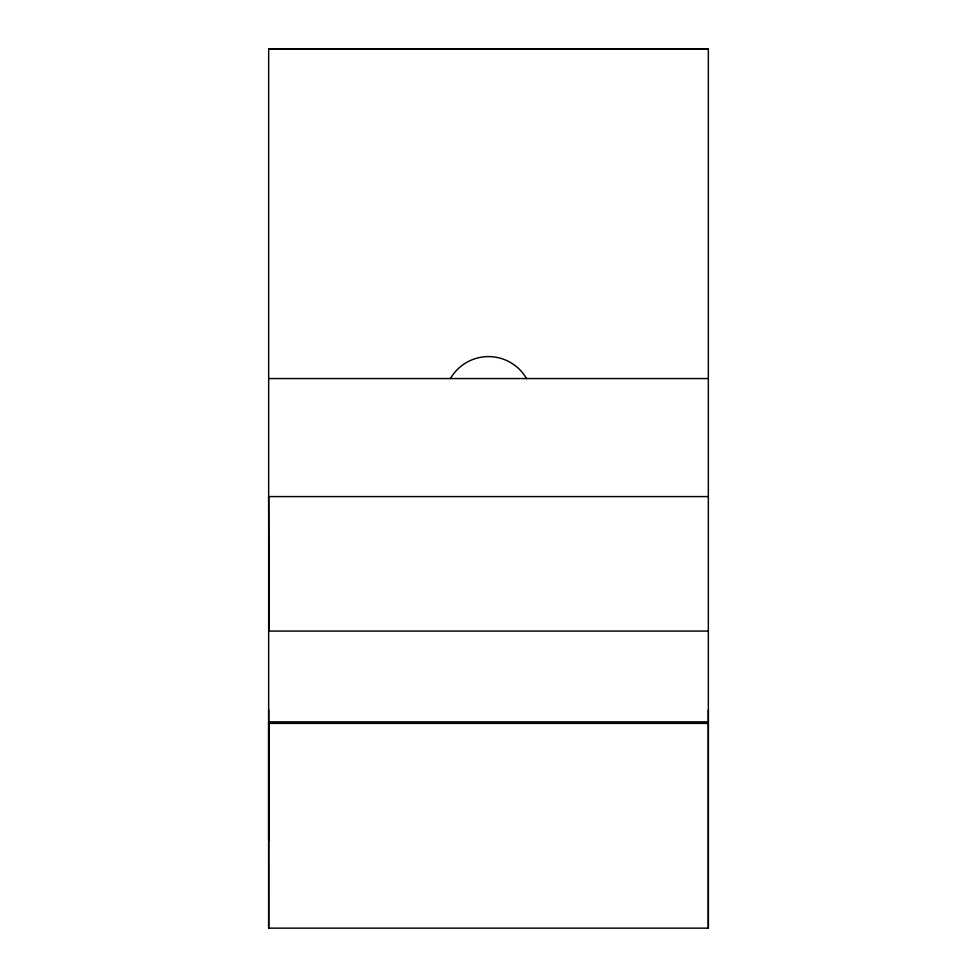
<?xml version="1.0" encoding="UTF-8"?>
<svg xmlns="http://www.w3.org/2000/svg" width="977" height="977" viewBox="0 0 977 977"><rect width="100%" height="100%" fill="white"/><g stroke="black" fill="none" stroke-linecap="round" stroke-linejoin="round"><path stroke-width="1.47" d="M708.337 709.864L708.337 928.15L268.663 928.15L268.663 709.864M268.687 928.15L268.663 721.881L708.337 721.881M268.663 48.972L708.337 48.972M268.663 378.551L708.337 378.551M708.337 496.585L268.663 496.585L269.188 631.069M268.663 631.069L708.337 631.069M269.188 723.383L708.337 723.383M708.337 928.15L708.337 48.85L268.663 48.85L268.663 840.208M450.421 378.587A43.965 43.965 0 0 1 526.579 378.587"/></g></svg>
